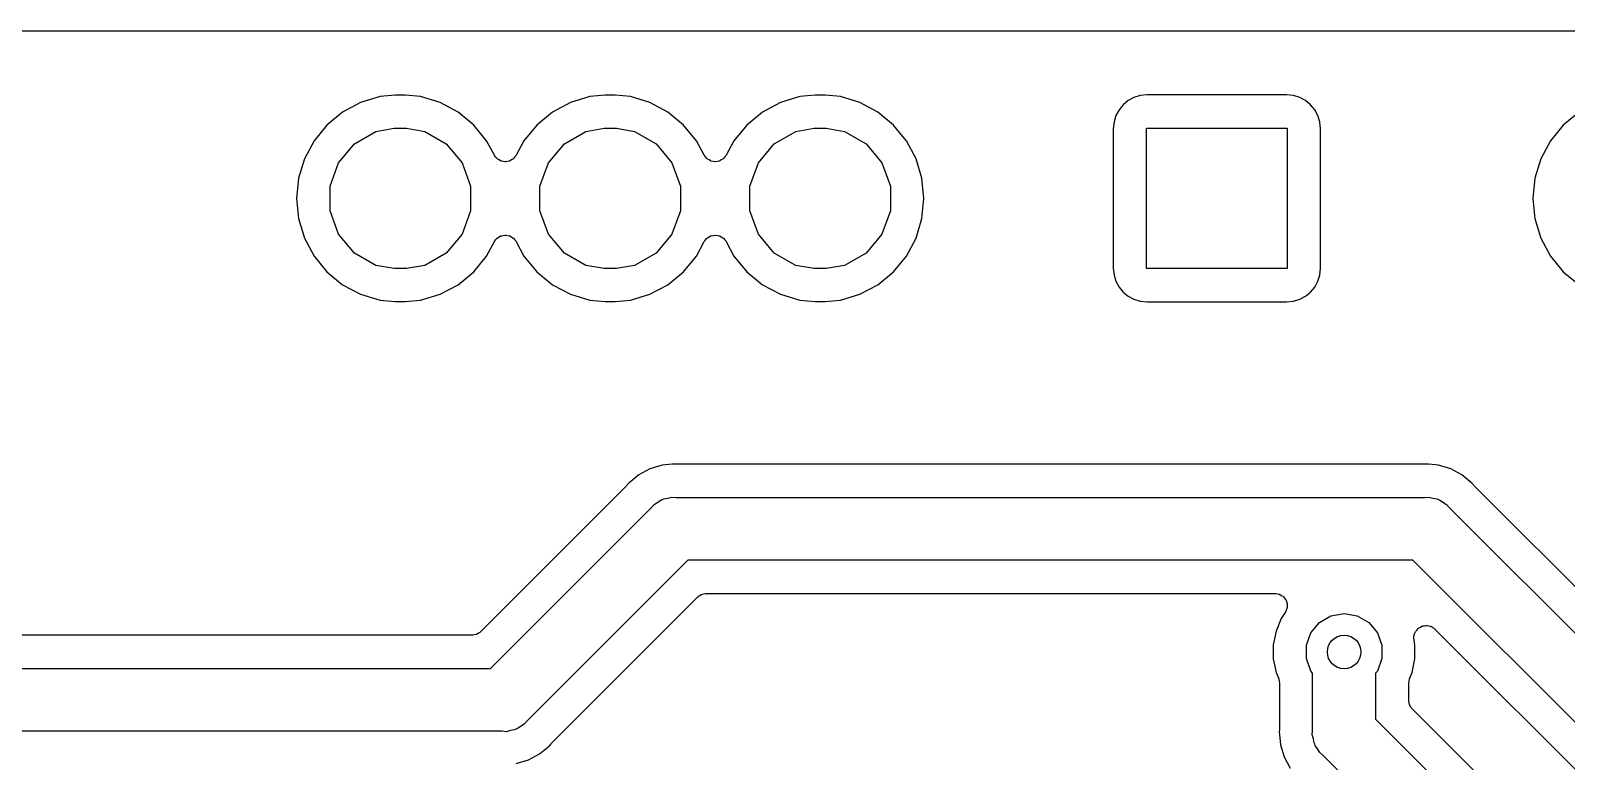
# Model space of a CAD drawing. Extents: x 91.4 to 190.2, y -113.9 to -59.9.
# Drawn here: x 129.5 to 148.08, y -69.56 to -60.72 of the extents above; entities that cross this region are included whole.
import ezdxf

# ---------------------------------------------------------------- set-up
doc = ezdxf.new("R2010")
doc.units = 0
doc.header["$MEASUREMENT"] = 0
doc.layers.add('BLACK', color=7, linetype='CONTINUOUS')

msp = doc.modelspace()

# ---------------------------------------------------------------- linework, layer by layer
at = {"layer": 'BLACK', "linetype": 'CONTINUOUS'}
for p, q in [((108.085, -60.72), (179.163, -60.72)), ((133.909, -61.5), (133.725, -61.5181)), ((134.031, -61.5), (133.909, -61.5)), ((134.215, -61.5181), (134.031, -61.5)), ((136.449, -61.5), (136.265, -61.5181)), ((136.571, -61.5), (136.449, -61.5)), ((136.755, -61.5181), (136.571, -61.5)), ((138.989, -61.5), (138.805, -61.5181)), ((139.111, -61.5), (138.989, -61.5)), ((139.295, -61.5181), (139.111, -61.5)), ((143.007, -61.4973), (142.922, -61.5058)), ((144.693, -61.4973), (143.007, -61.4973)), ((144.778, -61.5058), (144.693, -61.4973)), ((133.489, -61.5896), (133.272, -61.7056)), ((133.725, -61.5181), (133.489, -61.5896)), ((134.451, -61.5896), (134.215, -61.5181)), ((134.668, -61.7056), (134.451, -61.5896)), ((136.029, -61.5896), (135.812, -61.7056)), ((136.265, -61.5181), (136.029, -61.5896)), ((136.991, -61.5896), (136.755, -61.5181)), ((137.208, -61.7056), (136.991, -61.5896)), ((138.569, -61.5896), (138.352, -61.7056)), ((138.805, -61.5181), (138.569, -61.5896)), ((139.531, -61.5896), (139.295, -61.5181)), ((139.748, -61.7056), (139.531, -61.5896)), ((142.666, -61.6767), (142.629, -61.7462)), ((142.716, -61.6158), (142.666, -61.6767)), ((142.777, -61.5658), (142.716, -61.6158)), ((142.846, -61.5287), (142.777, -61.5658)), ((142.922, -61.5058), (142.846, -61.5287)), ((144.854, -61.5287), (144.778, -61.5058)), ((144.923, -61.5658), (144.854, -61.5287)), ((144.984, -61.6158), (144.923, -61.5658)), ((145.034, -61.6767), (144.984, -61.6158)), ((145.071, -61.7462), (145.034, -61.6767)), ((133.082, -61.8618), (132.926, -62.0522)), ((133.272, -61.7056), (133.082, -61.8618)), ((134.858, -61.8618), (134.668, -61.7056)), ((135.014, -62.0522), (134.858, -61.8618)), ((135.622, -61.8618), (135.466, -62.0522)), ((135.812, -61.7056), (135.622, -61.8618)), ((137.398, -61.8618), (137.208, -61.7056)), ((137.554, -62.0522), (137.398, -61.8618)), ((138.162, -61.8618), (138.006, -62.0522)), ((138.352, -61.7056), (138.162, -61.8618)), ((139.938, -61.8618), (139.748, -61.7056)), ((140.048, -61.9952), (139.938, -61.8618)), ((142.606, -61.8216), (142.597, -61.9074)), ((142.629, -61.7462), (142.606, -61.8216)), ((145.094, -61.8216), (145.071, -61.7462)), ((145.103, -61.9074), (145.094, -61.8216)), ((148.042, -61.8618), (147.886, -62.0522)), ((148.232, -61.7056), (148.042, -61.8618)), ((132.926, -62.0522), (132.81, -62.2693)), ((133.415, -62.0888), (133.675, -61.9389)), ((133.675, -61.9389), (133.896, -61.9)), ((133.896, -61.9), (134.044, -61.9)), ((134.044, -61.9), (134.265, -61.9389)), ((134.265, -61.9389), (134.525, -62.0888)), ((135.108, -62.2268), (135.014, -62.0522)), ((135.466, -62.0522), (135.372, -62.2268)), ((135.955, -62.0888), (136.215, -61.9389)), ((136.215, -61.9389), (136.436, -61.9)), ((136.436, -61.9), (136.584, -61.9)), ((136.584, -61.9), (136.805, -61.9389)), ((136.805, -61.9389), (137.065, -62.0888)), ((137.648, -62.2268), (137.554, -62.0522)), ((138.006, -62.0522), (137.912, -62.2268)), ((138.495, -62.0888), (138.755, -61.9389)), ((138.755, -61.9389), (138.976, -61.9)), ((138.976, -61.9), (139.124, -61.9)), ((139.124, -61.9), (139.345, -61.9389)), ((139.345, -61.9389), (139.605, -62.0888)), ((140.094, -62.0522), (140.048, -61.9952)), ((140.048, -61.9952), (140.048, -61.9952)), ((140.21, -62.2693), (140.094, -62.0522)), ((142.597, -61.9074), (142.597, -63.5926)), ((143, -63.6), (143, -61.9)), ((143, -61.9), (144.7, -61.9)), ((144.7, -61.9), (144.7, -63.6)), ((145.103, -63.5926), (145.103, -61.9074)), ((147.886, -62.0522), (147.77, -62.2693)), ((133.223, -62.3184), (133.415, -62.0888)), ((134.525, -62.0888), (134.717, -62.3184)), ((135.111, -62.2307), (135.108, -62.2268)), ((135.113, -62.2353), (135.111, -62.2307)), ((135.127, -62.2511), (135.113, -62.2353)), ((135.367, -62.2353), (135.353, -62.2511)), ((135.369, -62.2307), (135.367, -62.2353)), ((135.372, -62.2268), (135.369, -62.2307)), ((135.763, -62.3184), (135.955, -62.0888)), ((137.065, -62.0888), (137.257, -62.3184)), ((137.651, -62.2307), (137.648, -62.2268)), ((137.653, -62.2353), (137.651, -62.2307)), ((137.667, -62.2511), (137.653, -62.2353)), ((137.907, -62.2353), (137.893, -62.2511)), ((137.909, -62.2307), (137.907, -62.2353)), ((137.912, -62.2268), (137.909, -62.2307)), ((138.303, -62.3184), (138.495, -62.0888)), ((139.605, -62.0888), (139.797, -62.3184)), ((132.81, -62.2693), (132.738, -62.505)), ((133.12, -62.6001), (133.223, -62.3184)), ((134.717, -62.3184), (134.82, -62.6001)), ((135.14, -62.2678), (135.127, -62.2511)), ((135.144, -62.2704), (135.14, -62.2678)), ((135.147, -62.2741), (135.144, -62.2704)), ((135.166, -62.2841), (135.147, -62.2741)), ((135.184, -62.2953), (135.166, -62.2841)), ((135.189, -62.2963), (135.184, -62.2953)), ((135.193, -62.2987), (135.189, -62.2963)), ((135.214, -62.3017), (135.193, -62.2987)), ((135.235, -62.306), (135.214, -62.3017)), ((135.24, -62.3053), (135.235, -62.306)), ((135.245, -62.306), (135.24, -62.3053)), ((135.266, -62.3017), (135.245, -62.306)), ((135.287, -62.2987), (135.266, -62.3017)), ((135.291, -62.2963), (135.287, -62.2987)), ((135.296, -62.2953), (135.291, -62.2963)), ((135.314, -62.2841), (135.296, -62.2953)), ((135.333, -62.2741), (135.314, -62.2841)), ((135.336, -62.2704), (135.333, -62.2741)), ((135.34, -62.2678), (135.336, -62.2704)), ((135.353, -62.2511), (135.34, -62.2678)), ((135.66, -62.6001), (135.763, -62.3184)), ((137.257, -62.3184), (137.36, -62.6001)), ((137.68, -62.2678), (137.667, -62.2511)), ((137.684, -62.2704), (137.68, -62.2678)), ((137.687, -62.2741), (137.684, -62.2704)), ((137.706, -62.2841), (137.687, -62.2741)), ((137.724, -62.2953), (137.706, -62.2841)), ((137.729, -62.2963), (137.724, -62.2953)), ((137.733, -62.2987), (137.729, -62.2963)), ((137.754, -62.3017), (137.733, -62.2987)), ((137.775, -62.306), (137.754, -62.3017)), ((137.78, -62.3053), (137.775, -62.306)), ((137.785, -62.306), (137.78, -62.3053)), ((137.806, -62.3017), (137.785, -62.306)), ((137.827, -62.2987), (137.806, -62.3017)), ((137.831, -62.2963), (137.827, -62.2987)), ((137.836, -62.2953), (137.831, -62.2963)), ((137.854, -62.2841), (137.836, -62.2953)), ((137.873, -62.2741), (137.854, -62.2841)), ((137.876, -62.2704), (137.873, -62.2741)), ((137.88, -62.2678), (137.876, -62.2704)), ((137.893, -62.2511), (137.88, -62.2678)), ((138.2, -62.6001), (138.303, -62.3184)), ((139.797, -62.3184), (139.9, -62.6001)), ((140.282, -62.505), (140.21, -62.2693)), ((147.77, -62.2693), (147.698, -62.505)), ((132.738, -62.505), (132.714, -62.75)), ((133.12, -62.8999), (133.12, -62.6001)), ((134.82, -62.6001), (134.82, -62.8999)), ((135.66, -62.8999), (135.66, -62.6001)), ((137.36, -62.6001), (137.36, -62.8999)), ((138.2, -62.8999), (138.2, -62.6001)), ((139.9, -62.6001), (139.9, -62.8999)), ((140.306, -62.75), (140.282, -62.505)), ((147.698, -62.505), (147.674, -62.75)), ((132.714, -62.75), (132.738, -62.995)), ((140.282, -62.995), (140.306, -62.75)), ((147.674, -62.75), (147.698, -62.995)), ((133.223, -63.1816), (133.12, -62.8999)), ((134.82, -62.8999), (134.717, -63.1816)), ((135.763, -63.1816), (135.66, -62.8999)), ((137.36, -62.8999), (137.257, -63.1816)), ((138.303, -63.1816), (138.2, -62.8999)), ((139.9, -62.8999), (139.797, -63.1816)), ((132.738, -62.995), (132.81, -63.2307)), ((140.21, -63.2307), (140.282, -62.995)), ((147.698, -62.995), (147.77, -63.2307)), ((132.81, -63.2307), (132.926, -63.4478)), ((133.415, -63.4112), (133.223, -63.1816)), ((134.717, -63.1816), (134.525, -63.4112)), ((135.014, -63.4478), (135.108, -63.2732)), ((135.108, -63.2732), (135.111, -63.2693)), ((135.111, -63.2693), (135.113, -63.2647)), ((135.113, -63.2647), (135.127, -63.2489)), ((135.127, -63.2489), (135.14, -63.2322)), ((135.14, -63.2322), (135.144, -63.2296)), ((135.144, -63.2296), (135.147, -63.2259)), ((135.147, -63.2259), (135.166, -63.2159)), ((135.166, -63.2159), (135.184, -63.2047)), ((135.184, -63.2047), (135.189, -63.2037)), ((135.189, -63.2037), (135.193, -63.2013)), ((135.193, -63.2013), (135.214, -63.1983)), ((135.214, -63.1983), (135.235, -63.194)), ((135.235, -63.194), (135.24, -63.1947)), ((135.24, -63.1947), (135.245, -63.194)), ((135.245, -63.194), (135.266, -63.1983)), ((135.266, -63.1983), (135.287, -63.2013)), ((135.287, -63.2013), (135.291, -63.2037)), ((135.291, -63.2037), (135.296, -63.2047)), ((135.296, -63.2047), (135.314, -63.2159)), ((135.314, -63.2159), (135.333, -63.2259)), ((135.333, -63.2259), (135.336, -63.2296)), ((135.336, -63.2296), (135.34, -63.2322)), ((135.34, -63.2322), (135.353, -63.2489)), ((135.353, -63.2489), (135.367, -63.2647)), ((135.367, -63.2647), (135.369, -63.2693)), ((135.369, -63.2693), (135.372, -63.2732)), ((135.372, -63.2732), (135.466, -63.4478)), ((135.955, -63.4112), (135.763, -63.1816)), ((137.257, -63.1816), (137.065, -63.4112)), ((137.554, -63.4478), (137.648, -63.2732)), ((137.648, -63.2732), (137.651, -63.2693)), ((137.651, -63.2693), (137.653, -63.2647)), ((137.653, -63.2647), (137.667, -63.2489)), ((137.667, -63.2489), (137.68, -63.2322)), ((137.68, -63.2322), (137.684, -63.2296)), ((137.684, -63.2296), (137.687, -63.2259)), ((137.687, -63.2259), (137.706, -63.2159)), ((137.706, -63.2159), (137.724, -63.2047)), ((137.724, -63.2047), (137.729, -63.2037)), ((137.729, -63.2037), (137.733, -63.2013)), ((137.733, -63.2013), (137.754, -63.1983)), ((137.754, -63.1983), (137.775, -63.194)), ((137.775, -63.194), (137.78, -63.1947)), ((137.78, -63.1947), (137.785, -63.194)), ((137.785, -63.194), (137.806, -63.1983)), ((137.806, -63.1983), (137.827, -63.2013)), ((137.827, -63.2013), (137.831, -63.2037)), ((137.831, -63.2037), (137.836, -63.2047)), ((137.836, -63.2047), (137.854, -63.2159)), ((137.854, -63.2159), (137.873, -63.2259)), ((137.873, -63.2259), (137.876, -63.2296)), ((137.876, -63.2296), (137.88, -63.2322)), ((137.88, -63.2322), (137.893, -63.2489)), ((137.893, -63.2489), (137.907, -63.2647)), ((137.907, -63.2647), (137.909, -63.2693)), ((137.909, -63.2693), (137.912, -63.2732)), ((137.912, -63.2732), (138.006, -63.4478)), ((138.495, -63.4112), (138.303, -63.1816)), ((139.797, -63.1816), (139.605, -63.4112)), ((140.094, -63.4478), (140.21, -63.2307)), ((147.77, -63.2307), (147.886, -63.4478)), ((132.926, -63.4478), (133.082, -63.6382)), ((133.675, -63.5611), (133.415, -63.4112)), ((134.525, -63.4112), (134.265, -63.5611)), ((134.858, -63.6382), (135.014, -63.4478)), ((135.466, -63.4478), (135.622, -63.6382)), ((136.215, -63.5611), (135.955, -63.4112)), ((137.065, -63.4112), (136.805, -63.5611)), ((137.398, -63.6382), (137.554, -63.4478)), ((138.006, -63.4478), (138.162, -63.6382)), ((138.755, -63.5611), (138.495, -63.4112)), ((139.605, -63.4112), (139.345, -63.5611)), ((139.938, -63.6382), (140.094, -63.4478)), ((147.886, -63.4478), (148.042, -63.6382)), ((133.082, -63.6382), (133.272, -63.7944)), ((133.896, -63.6), (133.675, -63.5611)), ((134.044, -63.6), (133.896, -63.6)), ((134.265, -63.5611), (134.044, -63.6)), ((134.668, -63.7944), (134.858, -63.6382)), ((135.622, -63.6382), (135.812, -63.7944)), ((136.436, -63.6), (136.215, -63.5611)), ((136.584, -63.6), (136.436, -63.6)), ((136.805, -63.5611), (136.584, -63.6)), ((137.208, -63.7944), (137.398, -63.6382)), ((138.162, -63.6382), (138.352, -63.7944)), ((138.976, -63.6), (138.755, -63.5611)), ((139.124, -63.6), (138.976, -63.6)), ((139.345, -63.5611), (139.124, -63.6)), ((139.748, -63.7944), (139.938, -63.6382)), ((142.597, -63.5926), (142.606, -63.6784)), ((142.606, -63.6784), (142.629, -63.7538)), ((144.7, -63.6), (143, -63.6)), ((145.071, -63.7538), (145.094, -63.6784)), ((145.094, -63.6784), (145.103, -63.5926)), ((148.042, -63.6382), (148.232, -63.7944)), ((133.272, -63.7944), (133.489, -63.9104)), ((133.489, -63.9104), (133.725, -63.9819)), ((134.215, -63.9819), (134.451, -63.9104)), ((134.451, -63.9104), (134.668, -63.7944)), ((135.812, -63.7944), (136.029, -63.9104)), ((136.029, -63.9104), (136.265, -63.9819)), ((136.755, -63.9819), (136.991, -63.9104)), ((136.991, -63.9104), (137.208, -63.7944)), ((138.352, -63.7944), (138.569, -63.9104)), ((138.569, -63.9104), (138.805, -63.9819)), ((139.295, -63.9819), (139.531, -63.9104)), ((139.531, -63.9104), (139.748, -63.7944)), ((142.629, -63.7538), (142.666, -63.8233)), ((142.666, -63.8233), (142.716, -63.8842)), ((142.716, -63.8842), (142.777, -63.9342)), ((144.923, -63.9342), (144.984, -63.8842)), ((144.984, -63.8842), (145.034, -63.8233)), ((145.034, -63.8233), (145.071, -63.7538)), ((133.725, -63.9819), (133.909, -64)), ((133.909, -64), (134.031, -64)), ((134.031, -64), (134.215, -63.9819)), ((136.265, -63.9819), (136.449, -64)), ((136.449, -64), (136.571, -64)), ((136.571, -64), (136.755, -63.9819)), ((138.805, -63.9819), (138.989, -64)), ((138.989, -64), (139.111, -64)), ((139.111, -64), (139.295, -63.9819)), ((142.777, -63.9342), (142.846, -63.9713)), ((142.846, -63.9713), (142.922, -63.9942)), ((142.922, -63.9942), (143.007, -64.0027)), ((143.007, -64.0027), (144.693, -64.0027)), ((144.693, -64.0027), (144.778, -63.9942)), ((144.778, -63.9942), (144.854, -63.9713)), ((144.854, -63.9713), (144.923, -63.9342)), ((136.854, -66.0975), (136.759, -66.1753)), ((136.99, -66.025), (136.854, -66.0975)), ((137.137, -65.9803), (136.99, -66.025)), ((137.259, -65.9683), (137.137, -65.9803)), ((137.29, -65.9652), (137.259, -65.9683)), ((137.259, -65.9683), (137.259, -65.9683)), ((137.259, -65.9683), (137.259, -65.9683)), ((137.321, -65.9683), (137.29, -65.9652)), ((137.328, -65.9677), (137.321, -65.9683)), ((137.336, -65.969), (137.328, -65.9677)), ((146.334, -65.969), (137.336, -65.969)), ((146.342, -65.9677), (146.334, -65.969)), ((146.349, -65.9683), (146.342, -65.9677)), ((146.38, -65.9652), (146.349, -65.9683)), ((146.411, -65.9683), (146.38, -65.9652)), ((146.533, -65.9803), (146.411, -65.9683)), ((146.411, -65.9683), (146.411, -65.9683)), ((146.411, -65.9683), (146.411, -65.9683)), ((146.68, -66.025), (146.533, -65.9803)), ((146.816, -66.0975), (146.68, -66.025)), ((146.935, -66.1951), (146.816, -66.0975)), ((136.705, -66.2301), (134.94, -67.9951)), ((136.71, -66.224), (136.705, -66.2301)), ((136.715, -66.2192), (136.71, -66.224)), ((136.735, -66.1951), (136.715, -66.2192)), ((136.759, -66.1753), (136.735, -66.1951)), ((136.759, -66.1753), (136.759, -66.1753)), ((146.955, -66.2192), (146.935, -66.1951)), ((146.96, -66.224), (146.955, -66.2192)), ((146.965, -66.2301), (146.96, -66.224)), ((149.341, -68.6063), (146.965, -66.2301)), ((135.062, -68.439), (137.009, -66.4924)), ((137.009, -66.4924), (137.041, -66.4536)), ((137.041, -66.4536), (137.085, -66.4284)), ((137.085, -66.4284), (137.126, -66.3994)), ((137.126, -66.3994), (137.143, -66.395)), ((137.143, -66.395), (137.158, -66.3865)), ((137.158, -66.3865), (137.207, -66.3777)), ((137.207, -66.3777), (137.256, -66.3646)), ((137.256, -66.3646), (137.307, -66.369)), ((137.307, -66.369), (146.363, -66.369)), ((146.363, -66.369), (146.414, -66.3646)), ((146.414, -66.3646), (146.463, -66.3777)), ((146.463, -66.3777), (146.512, -66.3865)), ((146.512, -66.3865), (146.527, -66.395)), ((146.527, -66.395), (146.543, -66.3994)), ((146.543, -66.3994), (146.585, -66.4284)), ((146.585, -66.4284), (146.629, -66.4536)), ((146.629, -66.4536), (146.661, -66.4924)), ((146.661, -66.4924), (153.938, -73.769)), ((137.448, -67.131), (135.501, -69.0776)), ((146.222, -67.131), (137.448, -67.131)), ((153.499, -74.4077), (146.222, -67.131)), ((135.805, -69.3399), (137.57, -67.5749)), ((137.57, -67.5749), (137.575, -67.5711)), ((137.575, -67.5711), (137.579, -67.5661)), ((137.579, -67.5661), (137.596, -67.5563)), ((137.596, -67.5563), (137.612, -67.5451)), ((137.612, -67.5451), (137.619, -67.5433)), ((137.619, -67.5433), (137.624, -67.54)), ((137.624, -67.54), (137.644, -67.5366)), ((137.644, -67.5366), (137.663, -67.5316)), ((137.663, -67.5316), (137.669, -67.5321)), ((137.669, -67.5321), (137.676, -67.531)), ((137.676, -67.531), (144.552, -67.531)), ((144.552, -67.531), (144.557, -67.5319)), ((144.557, -67.5319), (144.562, -67.5313)), ((144.562, -67.5313), (144.583, -67.5364)), ((144.583, -67.5364), (144.603, -67.54)), ((144.603, -67.54), (144.608, -67.5425)), ((144.608, -67.5425), (144.613, -67.5437)), ((144.613, -67.5437), (144.63, -67.5555)), ((144.63, -67.5555), (144.649, -67.5661)), ((144.649, -67.5661), (144.652, -67.5699)), ((144.652, -67.5699), (144.656, -67.5726)), ((144.656, -67.5726), (144.668, -67.5898)), ((144.668, -67.5898), (144.682, -67.606)), ((144.682, -67.606), (144.684, -67.6107)), ((144.684, -67.6107), (144.687, -67.6147)), ((144.687, -67.6147), (144.693, -67.635)), ((144.677, -67.7643), (144.63, -67.834)), ((144.679, -67.7598), (144.677, -67.7643)), ((144.682, -67.756), (144.679, -67.7598)), ((144.689, -67.7361), (144.682, -67.756)), ((144.698, -67.7167), (144.689, -67.7361)), ((144.693, -67.635), (144.7, -67.655)), ((144.7, -67.707), (144.698, -67.7117)), ((144.698, -67.7117), (144.698, -67.7167)), ((144.7, -67.655), (144.7, -67.6599)), ((144.7, -67.6599), (144.701, -67.6647)), ((144.701, -67.6647), (144.7, -67.6858)), ((144.7, -67.6858), (144.7, -67.707)), ((145.092, -67.8844), (145.231, -67.8037)), ((145.231, -67.8037), (145.39, -67.7757)), ((145.39, -67.7757), (145.549, -67.8037)), ((145.549, -67.8037), (145.688, -67.8844)), ((134.935, -67.9989), (134.931, -68.0039)), ((134.94, -67.9951), (134.935, -67.9989)), ((144.566, -67.99), (144.533, -68.1556)), ((144.63, -67.834), (144.566, -67.99)), ((144.988, -68.0079), (145.092, -67.8844)), ((145.688, -67.8844), (145.792, -68.0079)), ((146.246, -68.0146), (146.252, -67.9975)), ((146.252, -67.9975), (146.257, -67.9911)), ((146.257, -67.9911), (146.26, -67.9836)), ((146.26, -67.9836), (146.273, -67.9709)), ((146.273, -67.9709), (146.284, -67.9569)), ((146.284, -67.9569), (146.291, -67.9526)), ((146.291, -67.9526), (146.297, -67.9468)), ((146.297, -67.9468), (146.313, -67.9392)), ((146.313, -67.9392), (146.329, -67.9299)), ((146.329, -67.9299), (146.337, -67.9283)), ((146.337, -67.9283), (146.344, -67.9248)), ((146.344, -67.9248), (146.362, -67.9232)), ((146.362, -67.9232), (146.38, -67.9197)), ((146.38, -67.9197), (146.388, -67.921)), ((146.388, -67.921), (146.396, -67.9203)), ((146.396, -67.9203), (146.413, -67.9249)), ((146.413, -67.9249), (146.431, -67.9276)), ((146.431, -67.9276), (146.438, -67.9316)), ((146.438, -67.9316), (146.446, -67.9337)), ((146.446, -67.9337), (146.461, -67.9441)), ((146.461, -67.9441), (146.477, -67.9527)), ((146.477, -67.9527), (146.482, -67.9589)), ((146.482, -67.9589), (146.489, -67.9636)), ((146.489, -67.9636), (153.195, -74.6699)), ((134.834, -68.039), (125.966, -68.039)), ((134.841, -68.0379), (134.834, -68.039)), ((134.847, -68.0384), (134.841, -68.0379)), ((134.866, -68.0334), (134.847, -68.0384)), ((134.886, -68.03), (134.866, -68.0334)), ((134.891, -68.0267), (134.886, -68.03)), ((134.898, -68.0249), (134.891, -68.0267)), ((134.914, -68.0137), (134.898, -68.0249)), ((134.931, -68.0039), (134.914, -68.0137)), ((144.533, -68.1556), (144.533, -68.3244)), ((144.933, -68.1594), (144.988, -68.0079)), ((144.933, -68.3206), (144.933, -68.1594)), ((145.792, -68.0079), (145.847, -68.1594)), ((145.847, -68.1594), (145.847, -68.3206)), ((146.234, -68.0828), (146.235, -68.0648)), ((146.236, -68.0907), (146.234, -68.0828)), ((146.235, -68.0469), (146.237, -68.0391)), ((146.235, -68.0648), (146.235, -68.0469)), ((146.236, -68.099), (146.236, -68.0907)), ((146.247, -68.1556), (146.236, -68.099)), ((146.237, -68.0391), (146.238, -68.0309)), ((146.238, -68.0309), (146.246, -68.0146)), ((146.247, -68.3244), (146.247, -68.1556)), ((144.533, -68.3244), (144.566, -68.49)), ((144.988, -68.4721), (144.933, -68.3206)), ((145.847, -68.3206), (145.792, -68.4721)), ((146.214, -68.49), (146.247, -68.3244)), ((125.738, -68.439), (135.062, -68.439)), ((144.566, -68.49), (144.598, -68.5669)), ((145.009, -68.4972), (144.988, -68.4721)), ((145.009, -69.1934), (145.009, -68.4972)), ((145.792, -68.4721), (145.771, -68.4972)), ((145.771, -68.4972), (145.771, -69.0522)), ((146.182, -68.5669), (146.214, -68.49)), ((144.598, -68.5669), (144.598, -68.5701)), ((144.598, -68.5701), (144.6, -68.573)), ((144.6, -68.573), (144.604, -68.5955)), ((144.604, -68.5955), (144.609, -68.6178)), ((144.609, -68.6178), (144.608, -68.621)), ((144.608, -68.621), (144.609, -68.6243)), ((144.609, -68.6243), (144.609, -69.1643)), ((146.171, -68.6178), (146.176, -68.5955)), ((146.172, -68.621), (146.171, -68.6178)), ((146.171, -68.6243), (146.172, -68.621)), ((146.171, -68.8244), (146.171, -68.6243)), ((146.176, -68.5955), (146.18, -68.573)), ((146.18, -68.573), (146.182, -68.5701)), ((146.182, -68.5701), (146.182, -68.5669)), ((146.172, -68.8309), (146.171, -68.8244)), ((146.172, -68.8374), (146.172, -68.8309)), ((146.177, -68.8564), (146.172, -68.8374)), ((146.18, -68.8757), (146.177, -68.8564)), ((146.183, -68.8814), (146.18, -68.8757)), ((146.185, -68.8878), (146.183, -68.8814)), ((146.196, -68.9038), (146.185, -68.8878)), ((146.206, -68.9208), (146.196, -68.9038)), ((146.211, -68.925), (146.206, -68.9208)), ((146.215, -68.9304), (146.211, -68.925)), ((153.28, -75.9954), (146.215, -68.9304)), ((135.469, -69.1164), (135.425, -69.1416)), ((135.501, -69.0776), (135.469, -69.1164)), ((145.771, -69.0522), (153.018, -76.2988)), ((135.203, -69.201), (125.597, -69.201)), ((135.254, -69.2054), (135.203, -69.201)), ((135.303, -69.1923), (135.254, -69.2054)), ((135.352, -69.1835), (135.303, -69.1923)), ((135.367, -69.175), (135.352, -69.1835)), ((135.383, -69.1706), (135.367, -69.175)), ((135.425, -69.1416), (135.383, -69.1706)), ((144.608, -69.179), (144.605, -69.21)), ((144.605, -69.21), (144.608, -69.241)), ((144.609, -69.1643), (144.608, -69.1716)), ((144.608, -69.1716), (144.608, -69.179)), ((144.608, -69.241), (144.62, -69.3631)), ((145.005, -69.2437), (145.009, -69.1934)), ((145.018, -69.2926), (145.005, -69.2437)), ((145.026, -69.3423), (145.018, -69.2926)), ((135.52, -69.545), (135.656, -69.4725)), ((135.656, -69.4725), (135.775, -69.3749)), ((135.775, -69.3749), (135.795, -69.3508)), ((135.795, -69.3508), (135.8, -69.346)), ((135.8, -69.346), (135.805, -69.3399)), ((144.62, -69.3631), (144.621, -69.3644)), ((144.621, -69.3644), (144.621, -69.3644)), ((144.621, -69.3644), (144.621, -69.3644)), ((144.621, -69.3644), (144.665, -69.5103)), ((145.035, -69.3571), (145.026, -69.3423)), ((145.039, -69.3735), (145.035, -69.3571)), ((145.068, -69.4149), (145.039, -69.3735)), ((145.094, -69.4587), (145.068, -69.4149)), ((145.132, -69.4912), (145.094, -69.4587)), ((135.373, -69.5897), (135.52, -69.545)), ((144.665, -69.5103), (144.737, -69.646)), ((152.379, -76.7378), (145.132, -69.4912))]:
    msp.add_line(p, q, dxfattribs=at)
at = {"layer": 'BLACK'}
msp.add_circle((145.39, -68.24), 0.2032, dxfattribs=at)

doc.saveas('drawing.dxf')
